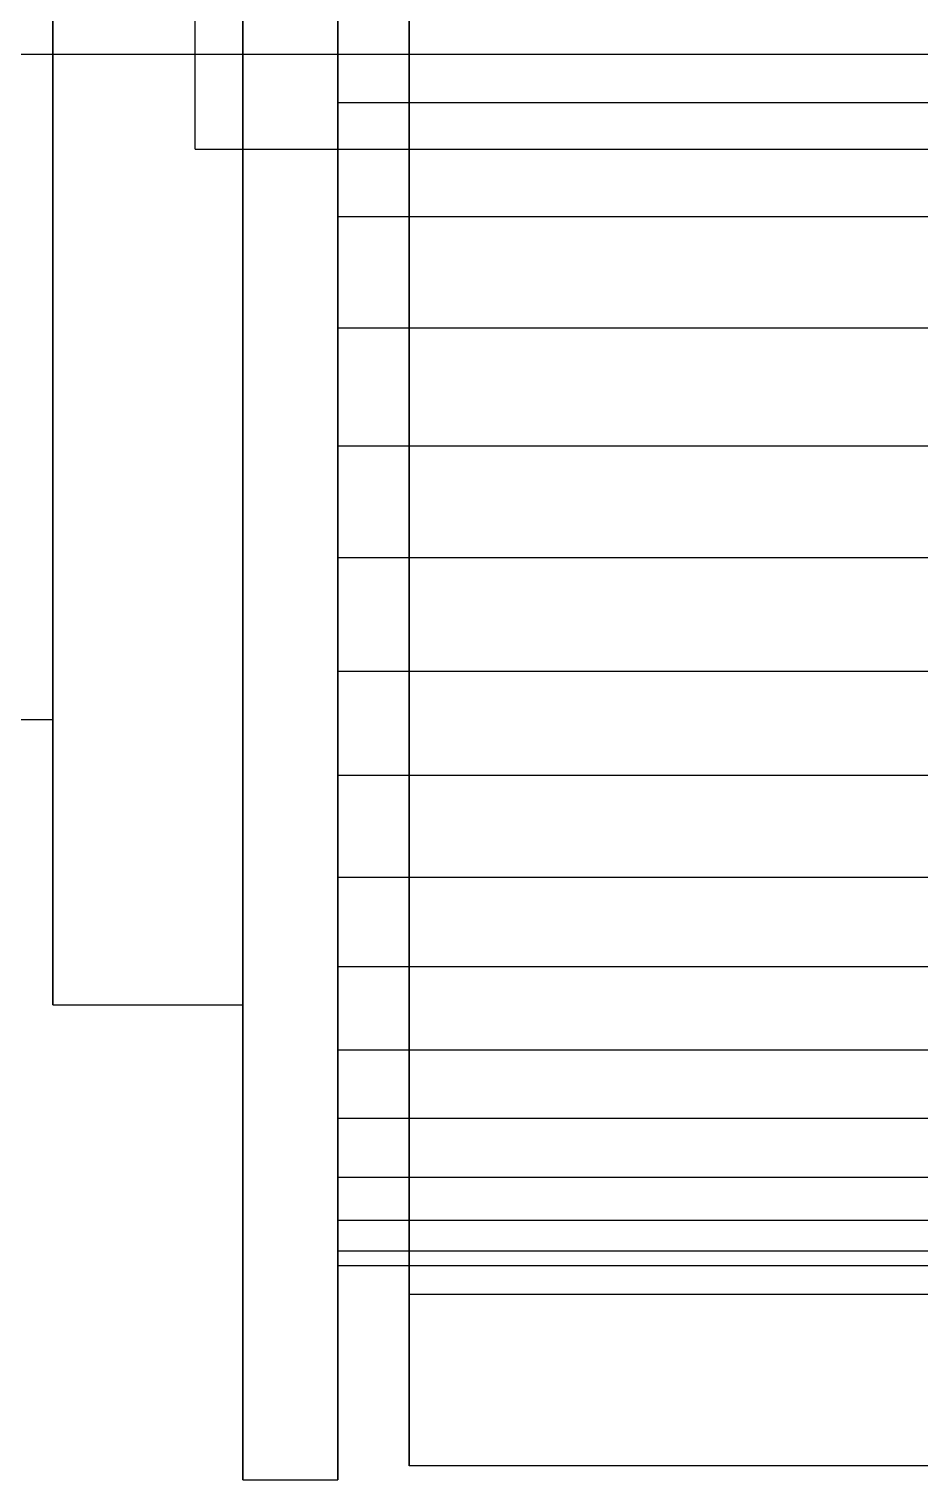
# Model space of a CAD drawing. Header units: millimetres. Extents: x -201 to 3037, y -406 to 3230.
# Drawn here: x 2479.5 to 2498.25, y 1329 to 1359.53 of the extents above; entities that cross this region are included whole.
import ezdxf

# ---------------------------------------------------------------- set-up
doc = ezdxf.new("R2010")
doc.units = ezdxf.units.MM
doc.layers.add('HIDDEN', color=8, linetype='Continuous')
doc.layers.add('VISIBLE', color=7, linetype='Continuous')

msp = doc.modelspace()

# ---------------------------------------------------------------- linework, layer by layer
at = {"layer": 'HIDDEN'}
for points in [[(2483, 1357), (2483, 1382)], [(2484, 1329), (2484, 1329.577), (2484, 1331.278), (2484, 1334.018), (2484, 1337.66), (2484, 1342.021), (2484, 1346.882), (2484, 1352), (2484, 1357.118), (2484, 1361.979), (2484, 1366.34), (2484, 1369.982), (2484, 1372.722), (2484, 1374.423), (2484, 1375)], [(2484, 1375), (2484, 1374.855), (2484, 1374.423), (2484, 1373.709), (2484, 1372.722), (2484, 1371.475), (2484, 1369.982), (2484, 1368.263), (2484, 1366.34), (2484, 1364.237), (2484, 1361.979), (2484, 1359.596), (2484, 1357.118), (2484, 1354.575), (2484, 1352)], [(2484, 1329), (2484, 1329.577), (2484, 1331.278), (2484, 1334.018), (2484, 1337.66), (2484, 1342.021), (2484, 1346.882), (2484, 1352), (2484, 1357.118), (2484, 1361.979), (2484, 1366.34), (2484, 1369.982), (2484, 1372.722), (2484, 1374.423), (2484, 1375)], [(2486, 1329), (2486, 1329.577), (2486, 1331.278), (2486, 1334.018), (2486, 1337.66), (2486, 1342.021), (2486, 1346.882), (2486, 1352), (2486, 1357.118), (2486, 1361.979), (2486, 1366.34), (2486, 1369.982), (2486, 1372.722), (2486, 1374.423), (2486, 1375)], [(2486, 1375), (2486, 1374.855), (2486, 1374.423), (2486, 1373.709), (2486, 1372.722), (2486, 1371.475), (2486, 1369.982), (2486, 1368.263), (2486, 1366.34), (2486, 1364.237), (2486, 1361.979), (2486, 1359.596), (2486, 1357.118), (2486, 1354.575), (2486, 1352)], [(2486, 1329), (2486, 1329.577), (2486, 1331.278), (2486, 1334.018), (2486, 1337.66), (2486, 1342.021), (2486, 1346.882), (2486, 1352), (2486, 1357.118), (2486, 1361.979), (2486, 1366.34), (2486, 1369.982), (2486, 1372.722), (2486, 1374.423), (2486, 1375)], [(2487.5, 1329.3), (2487.5, 1329.869), (2487.5, 1331.548), (2487.5, 1334.252), (2487.5, 1337.847), (2487.5, 1342.151), (2487.5, 1346.949), (2487.5, 1352), (2487.5, 1357.051), (2487.5, 1361.849), (2487.5, 1366.153), (2487.5, 1369.748), (2487.5, 1372.452), (2487.5, 1374.131), (2487.5, 1374.7)], [(2487.5, 1371.1), (2487.5, 1370.621), (2487.5, 1369.209), (2487.5, 1366.933), (2487.5, 1363.909), (2487.5, 1360.287), (2487.5, 1356.25), (2487.5, 1352), (2487.5, 1347.75), (2487.5, 1343.713), (2487.5, 1340.091), (2487.5, 1337.067), (2487.5, 1334.791), (2487.5, 1333.379), (2487.5, 1332.9)], [(2487.5, 1332.9), (2487.5, 1333.379), (2487.5, 1334.791), (2487.5, 1337.067), (2487.5, 1340.091), (2487.5, 1343.713), (2487.5, 1347.75), (2487.5, 1352), (2487.5, 1356.25), (2487.5, 1360.287), (2487.5, 1363.909), (2487.5, 1366.933), (2487.5, 1369.209), (2487.5, 1370.621), (2487.5, 1371.1)], [(2480, 1339), (2480, 1339.326), (2480, 1340.287), (2480, 1341.836), (2480, 1343.895), (2480, 1346.36), (2480, 1349.107), (2480, 1352), (2480, 1354.893), (2480, 1357.64), (2480, 1360.105), (2480, 1362.164), (2480, 1363.713), (2480, 1364.674), (2480, 1365)], [(2480, 1365), (2480, 1364.918), (2480, 1364.674), (2480, 1364.27), (2480, 1363.713), (2480, 1363.007), (2480, 1362.164), (2480, 1361.192), (2480, 1360.105), (2480, 1358.916), (2480, 1357.64), (2480, 1356.294), (2480, 1354.893), (2480, 1353.456), (2480, 1352)], [(2480, 1339), (2480, 1339.326), (2480, 1340.287), (2480, 1341.836), (2480, 1343.895), (2480, 1346.36), (2480, 1349.107), (2480, 1352), (2480, 1354.893), (2480, 1357.64), (2480, 1360.105), (2480, 1362.164), (2480, 1363.713), (2480, 1364.674), (2480, 1365)], [(2483, 1357), (2483, 1365)], [(2484, 1339), (2484, 1339.326), (2484, 1340.287), (2484, 1341.836), (2484, 1343.895), (2484, 1346.36), (2484, 1349.107), (2484, 1352), (2484, 1354.893), (2484, 1357.64), (2484, 1360.105), (2484, 1362.164), (2484, 1363.713), (2484, 1364.674), (2484, 1365)], [(2484, 1365), (2484, 1364.918), (2484, 1364.674), (2484, 1364.27), (2484, 1363.713), (2484, 1363.007), (2484, 1362.164), (2484, 1361.192), (2484, 1360.105), (2484, 1358.916), (2484, 1357.64), (2484, 1356.294), (2484, 1354.893), (2484, 1353.456), (2484, 1352)], [(2484, 1339), (2484, 1339.326), (2484, 1340.287), (2484, 1341.836), (2484, 1343.895), (2484, 1346.36), (2484, 1349.107), (2484, 1352), (2484, 1354.893), (2484, 1357.64), (2484, 1360.105), (2484, 1362.164), (2484, 1363.713), (2484, 1364.674), (2484, 1365)], [(2484, 1365), (2484, 1364.918), (2484, 1364.674), (2484, 1364.27), (2484, 1363.713), (2484, 1363.007), (2484, 1362.164), (2484, 1361.192), (2484, 1360.105), (2484, 1358.916), (2484, 1357.64), (2484, 1356.294), (2484, 1354.893), (2484, 1353.456), (2484, 1352)], [(2486, 1360.17), (2486, 1360.018), (2486, 1359.865), (2486, 1359.711), (2486, 1359.557), (2486, 1359.402), (2486, 1359.247), (2486, 1359.091), (2486, 1358.934), (2486, 1358.777), (2486, 1358.619), (2486, 1358.46), (2486, 1358.302), (2486, 1358.142), (2486, 1357.982)], [(2486, 1357.982), (2486, 1358.142), (2486, 1358.302), (2486, 1358.46), (2486, 1358.619), (2486, 1358.777), (2486, 1358.934), (2486, 1359.091), (2486, 1359.247), (2486, 1359.402), (2486, 1359.557), (2486, 1359.711), (2486, 1359.865), (2486, 1360.018), (2486, 1360.17)], [(2486, 1360.17), (2486, 1360.018), (2486, 1359.865), (2486, 1359.711), (2486, 1359.557), (2486, 1359.402), (2486, 1359.247), (2486, 1359.091), (2486, 1358.934), (2486, 1358.777), (2486, 1358.619), (2486, 1358.46), (2486, 1358.302), (2486, 1358.142), (2486, 1357.982)], [(2486, 1357.982), (2486, 1358.142), (2486, 1358.302), (2486, 1358.46), (2486, 1358.619), (2486, 1358.777), (2486, 1358.934), (2486, 1359.091), (2486, 1359.247), (2486, 1359.402), (2486, 1359.557), (2486, 1359.711), (2486, 1359.865), (2486, 1360.018), (2486, 1360.17)], [(2479, 1359), (2516, 1359)], [(2480, 1345), (2480, 1345.176), (2480, 1345.693), (2480, 1346.527), (2480, 1347.636), (2480, 1348.963), (2480, 1350.442), (2480, 1352), (2480, 1353.558), (2480, 1355.037), (2480, 1356.364), (2480, 1357.473), (2480, 1358.307), (2480, 1358.824), (2480, 1359)], [(2480, 1359), (2480, 1358.956), (2480, 1358.824), (2480, 1358.607), (2480, 1358.307), (2480, 1357.927), (2480, 1357.473), (2480, 1356.95), (2480, 1356.364), (2480, 1355.724), (2480, 1355.037), (2480, 1354.312), (2480, 1353.558), (2480, 1352.784), (2480, 1352)], [(2480, 1345), (2480, 1345.176), (2480, 1345.693), (2480, 1346.527), (2480, 1347.636), (2480, 1348.963), (2480, 1350.442), (2480, 1352), (2480, 1353.558), (2480, 1355.037), (2480, 1356.364), (2480, 1357.473), (2480, 1358.307), (2480, 1358.824), (2480, 1359)], [(2480, 1359), (2480, 1358.956), (2480, 1358.824), (2480, 1358.607), (2480, 1358.307), (2480, 1357.927), (2480, 1357.473), (2480, 1356.95), (2480, 1356.364), (2480, 1355.724), (2480, 1355.037), (2480, 1354.312), (2480, 1353.558), (2480, 1352.784), (2480, 1352)], [(2480, 1359), (2516, 1359)], [(2484, 1345), (2484, 1345.176), (2484, 1345.693), (2484, 1346.527), (2484, 1347.636), (2484, 1348.963), (2484, 1350.442), (2484, 1352), (2484, 1353.558), (2484, 1355.037), (2484, 1356.364), (2484, 1357.473), (2484, 1358.307), (2484, 1358.824), (2484, 1359)], [(2484, 1359), (2484, 1358.956), (2484, 1358.824), (2484, 1358.607), (2484, 1358.307), (2484, 1357.927), (2484, 1357.473), (2484, 1356.95), (2484, 1356.364), (2484, 1355.724), (2484, 1355.037), (2484, 1354.312), (2484, 1353.558), (2484, 1352.784), (2484, 1352)], [(2484, 1345), (2484, 1345.176), (2484, 1345.693), (2484, 1346.527), (2484, 1347.636), (2484, 1348.963), (2484, 1350.442), (2484, 1352), (2484, 1353.558), (2484, 1355.037), (2484, 1356.364), (2484, 1357.473), (2484, 1358.307), (2484, 1358.824), (2484, 1359)], [(2484, 1359), (2484, 1358.956), (2484, 1358.824), (2484, 1358.607), (2484, 1358.307), (2484, 1357.927), (2484, 1357.473), (2484, 1356.95), (2484, 1356.364), (2484, 1355.724), (2484, 1355.037), (2484, 1354.312), (2484, 1353.558), (2484, 1352.784), (2484, 1352)], [(2486, 1345), (2486, 1345.176), (2486, 1345.693), (2486, 1346.527), (2486, 1347.636), (2486, 1348.963), (2486, 1350.442), (2486, 1352), (2486, 1353.558), (2486, 1355.037), (2486, 1356.364), (2486, 1357.473), (2486, 1358.307), (2486, 1358.824), (2486, 1359)], [(2486, 1359), (2486, 1358.956), (2486, 1358.824), (2486, 1358.607), (2486, 1358.307), (2486, 1357.927), (2486, 1357.473), (2486, 1356.95), (2486, 1356.364), (2486, 1355.724), (2486, 1355.037), (2486, 1354.312), (2486, 1353.558), (2486, 1352.784), (2486, 1352)], [(2486, 1345), (2486, 1345.176), (2486, 1345.693), (2486, 1346.527), (2486, 1347.636), (2486, 1348.963), (2486, 1350.442), (2486, 1352), (2486, 1353.558), (2486, 1355.037), (2486, 1356.364), (2486, 1357.473), (2486, 1358.307), (2486, 1358.824), (2486, 1359)], [(2486, 1359), (2486, 1358.956), (2486, 1358.824), (2486, 1358.607), (2486, 1358.307), (2486, 1357.927), (2486, 1357.473), (2486, 1356.95), (2486, 1356.364), (2486, 1355.724), (2486, 1355.037), (2486, 1354.312), (2486, 1353.558), (2486, 1352.784), (2486, 1352)], [(2486, 1355.587), (2486, 1355.619), (2486, 1355.692), (2486, 1355.803), (2486, 1355.95), (2486, 1356.127), (2486, 1356.329), (2486, 1356.55), (2486, 1356.781), (2486, 1357.015), (2486, 1357.246), (2486, 1357.464), (2486, 1357.664), (2486, 1357.839), (2486, 1357.982)], [(2486, 1357.982), (2486, 1357.929), (2486, 1357.871), (2486, 1357.808), (2486, 1357.74), (2486, 1357.668), (2486, 1357.591), (2486, 1357.511), (2486, 1357.428), (2486, 1357.342), (2486, 1357.254), (2486, 1357.163), (2486, 1357.072), (2486, 1356.979), (2486, 1356.886)], [(2486, 1357.982), (2514, 1357.982)], [(2486, 1357.982), (2514, 1357.982)], [(2486, 1355.587), (2486, 1355.619), (2486, 1355.692), (2486, 1355.803), (2486, 1355.95), (2486, 1356.127), (2486, 1356.329), (2486, 1356.55), (2486, 1356.781), (2486, 1357.015), (2486, 1357.246), (2486, 1357.464), (2486, 1357.664), (2486, 1357.839), (2486, 1357.982)], [(2486, 1357.982), (2486, 1357.929), (2486, 1357.871), (2486, 1357.808), (2486, 1357.74), (2486, 1357.668), (2486, 1357.591), (2486, 1357.511), (2486, 1357.428), (2486, 1357.342), (2486, 1357.254), (2486, 1357.163), (2486, 1357.072), (2486, 1356.979), (2486, 1356.886)], [(2486, 1357.982), (2514, 1357.982)], [(2487.5, 1357.982), (2512.5, 1357.982)], [(2483, 1357), (2517, 1357)], [(2483, 1357), (2516, 1357)], [(2486, 1356.886), (2486, 1356.745), (2486, 1356.605), (2486, 1356.468), (2486, 1356.337), (2486, 1356.212), (2486, 1356.095), (2486, 1355.987), (2486, 1355.891), (2486, 1355.805), (2486, 1355.733), (2486, 1355.675), (2486, 1355.631), (2486, 1355.601), (2486, 1355.587)], [(2486, 1356.886), (2486, 1356.745), (2486, 1356.605), (2486, 1356.468), (2486, 1356.337), (2486, 1356.212), (2486, 1356.095), (2486, 1355.987), (2486, 1355.891), (2486, 1355.805), (2486, 1355.733), (2486, 1355.675), (2486, 1355.631), (2486, 1355.601), (2486, 1355.587)], [(2486, 1355.587), (2486, 1355.421), (2486, 1355.255), (2486, 1355.088), (2486, 1354.921), (2486, 1354.754), (2486, 1354.586), (2486, 1354.418), (2486, 1354.251), (2486, 1354.082), (2486, 1353.914), (2486, 1353.746), (2486, 1353.577), (2486, 1353.408), (2486, 1353.24)], [(2486, 1355.587), (2514, 1355.587)], [(2486, 1353.24), (2486, 1353.408), (2486, 1353.577), (2486, 1353.746), (2486, 1353.914), (2486, 1354.082), (2486, 1354.251), (2486, 1354.418), (2486, 1354.586), (2486, 1354.754), (2486, 1354.921), (2486, 1355.088), (2486, 1355.255), (2486, 1355.421), (2486, 1355.587)], [(2486, 1355.587), (2514, 1355.587)], [(2486, 1355.587), (2486, 1355.421), (2486, 1355.255), (2486, 1355.088), (2486, 1354.921), (2486, 1354.754), (2486, 1354.586), (2486, 1354.418), (2486, 1354.251), (2486, 1354.082), (2486, 1353.914), (2486, 1353.746), (2486, 1353.577), (2486, 1353.408), (2486, 1353.24)], [(2486, 1353.24), (2486, 1353.408), (2486, 1353.577), (2486, 1353.746), (2486, 1353.914), (2486, 1354.082), (2486, 1354.251), (2486, 1354.418), (2486, 1354.586), (2486, 1354.754), (2486, 1354.921), (2486, 1355.088), (2486, 1355.255), (2486, 1355.421), (2486, 1355.587)], [(2486, 1355.587), (2514, 1355.587)], [(2487.5, 1355.587), (2512.5, 1355.587)], [(2486, 1353.24), (2514, 1353.24)], [(2486, 1350.76), (2486, 1350.851), (2486, 1350.979), (2486, 1351.14), (2486, 1351.329), (2486, 1351.54), (2486, 1351.766), (2486, 1352), (2486, 1352.234), (2486, 1352.46), (2486, 1352.671), (2486, 1352.86), (2486, 1353.021), (2486, 1353.149), (2486, 1353.24)], [(2486, 1353.24), (2486, 1353.199), (2486, 1353.149), (2486, 1353.09), (2486, 1353.021), (2486, 1352.944), (2486, 1352.86), (2486, 1352.768), (2486, 1352.671), (2486, 1352.567), (2486, 1352.46), (2486, 1352.348), (2486, 1352.234), (2486, 1352.117), (2486, 1352)], [(2486, 1353.24), (2514, 1353.24)], [(2486, 1350.76), (2486, 1350.851), (2486, 1350.979), (2486, 1351.14), (2486, 1351.329), (2486, 1351.54), (2486, 1351.766), (2486, 1352), (2486, 1352.234), (2486, 1352.46), (2486, 1352.671), (2486, 1352.86), (2486, 1353.021), (2486, 1353.149), (2486, 1353.24)], [(2486, 1353.24), (2486, 1353.199), (2486, 1353.149), (2486, 1353.09), (2486, 1353.021), (2486, 1352.944), (2486, 1352.86), (2486, 1352.768), (2486, 1352.671), (2486, 1352.567), (2486, 1352.46), (2486, 1352.348), (2486, 1352.234), (2486, 1352.117), (2486, 1352)], [(2486, 1353.24), (2514, 1353.24)], [(2487.5, 1353.24), (2512.5, 1353.24)], [(2480, 1352), (2480, 1350.544), (2480, 1349.107), (2480, 1347.706), (2480, 1346.36), (2480, 1345.084), (2480, 1343.895), (2480, 1342.808), (2480, 1341.836), (2480, 1340.993), (2480, 1340.287), (2480, 1339.73), (2480, 1339.326), (2480, 1339.082), (2480, 1339)], [(2480, 1352), (2480, 1351.216), (2480, 1350.442), (2480, 1349.688), (2480, 1348.963), (2480, 1348.276), (2480, 1347.636), (2480, 1347.05), (2480, 1346.527), (2480, 1346.073), (2480, 1345.693), (2480, 1345.393), (2480, 1345.176), (2480, 1345.044), (2480, 1345)], [(2480, 1352), (2480, 1351.216), (2480, 1350.442), (2480, 1349.688), (2480, 1348.963), (2480, 1348.276), (2480, 1347.636), (2480, 1347.05), (2480, 1346.527), (2480, 1346.073), (2480, 1345.693), (2480, 1345.393), (2480, 1345.176), (2480, 1345.044), (2480, 1345)], [(2484, 1352), (2484, 1349.425), (2484, 1346.882), (2484, 1344.404), (2484, 1342.021), (2484, 1339.763), (2484, 1337.66), (2484, 1335.737), (2484, 1334.018), (2484, 1332.525), (2484, 1331.278), (2484, 1330.291), (2484, 1329.577), (2484, 1329.145), (2484, 1329)], [(2484, 1352), (2484, 1350.544), (2484, 1349.107), (2484, 1347.706), (2484, 1346.36), (2484, 1345.084), (2484, 1343.895), (2484, 1342.808), (2484, 1341.836), (2484, 1340.993), (2484, 1340.287), (2484, 1339.73), (2484, 1339.326), (2484, 1339.082), (2484, 1339)], [(2484, 1352), (2484, 1351.216), (2484, 1350.442), (2484, 1349.688), (2484, 1348.963), (2484, 1348.276), (2484, 1347.636), (2484, 1347.05), (2484, 1346.527), (2484, 1346.073), (2484, 1345.693), (2484, 1345.393), (2484, 1345.176), (2484, 1345.044), (2484, 1345)], [(2484, 1352), (2484, 1350.544), (2484, 1349.107), (2484, 1347.706), (2484, 1346.36), (2484, 1345.084), (2484, 1343.895), (2484, 1342.808), (2484, 1341.836), (2484, 1340.993), (2484, 1340.287), (2484, 1339.73), (2484, 1339.326), (2484, 1339.082), (2484, 1339)], [(2484, 1352), (2484, 1351.216), (2484, 1350.442), (2484, 1349.688), (2484, 1348.963), (2484, 1348.276), (2484, 1347.636), (2484, 1347.05), (2484, 1346.527), (2484, 1346.073), (2484, 1345.693), (2484, 1345.393), (2484, 1345.176), (2484, 1345.044), (2484, 1345)], [(2486, 1352), (2486, 1351.883), (2486, 1351.766), (2486, 1351.652), (2486, 1351.54), (2486, 1351.433), (2486, 1351.329), (2486, 1351.232), (2486, 1351.14), (2486, 1351.056), (2486, 1350.979), (2486, 1350.91), (2486, 1350.851), (2486, 1350.801), (2486, 1350.76)], [(2486, 1352), (2486, 1351.216), (2486, 1350.442), (2486, 1349.688), (2486, 1348.963), (2486, 1348.276), (2486, 1347.636), (2486, 1347.05), (2486, 1346.527), (2486, 1346.073), (2486, 1345.693), (2486, 1345.393), (2486, 1345.176), (2486, 1345.044), (2486, 1345)], [(2486, 1352), (2486, 1349.425), (2486, 1346.882), (2486, 1344.404), (2486, 1342.021), (2486, 1339.763), (2486, 1337.66), (2486, 1335.737), (2486, 1334.018), (2486, 1332.525), (2486, 1331.278), (2486, 1330.291), (2486, 1329.577), (2486, 1329.145), (2486, 1329)], [(2486, 1352), (2486, 1351.883), (2486, 1351.766), (2486, 1351.652), (2486, 1351.54), (2486, 1351.433), (2486, 1351.329), (2486, 1351.232), (2486, 1351.14), (2486, 1351.056), (2486, 1350.979), (2486, 1350.91), (2486, 1350.851), (2486, 1350.801), (2486, 1350.76)], [(2486, 1352), (2486, 1351.216), (2486, 1350.442), (2486, 1349.688), (2486, 1348.963), (2486, 1348.276), (2486, 1347.636), (2486, 1347.05), (2486, 1346.527), (2486, 1346.073), (2486, 1345.693), (2486, 1345.393), (2486, 1345.176), (2486, 1345.044), (2486, 1345)], [(2486, 1350.76), (2514, 1350.76)], [(2486, 1350.76), (2486, 1350.592), (2486, 1350.423), (2486, 1350.254), (2486, 1350.086), (2486, 1349.918), (2486, 1349.749), (2486, 1349.582), (2486, 1349.414), (2486, 1349.246), (2486, 1349.079), (2486, 1348.912), (2486, 1348.745), (2486, 1348.579), (2486, 1348.413)], [(2486, 1348.413), (2486, 1348.579), (2486, 1348.745), (2486, 1348.912), (2486, 1349.079), (2486, 1349.246), (2486, 1349.414), (2486, 1349.582), (2486, 1349.749), (2486, 1349.918), (2486, 1350.086), (2486, 1350.254), (2486, 1350.423), (2486, 1350.592), (2486, 1350.76)], [(2486, 1350.76), (2514, 1350.76)], [(2486, 1350.76), (2486, 1350.592), (2486, 1350.423), (2486, 1350.254), (2486, 1350.086), (2486, 1349.918), (2486, 1349.749), (2486, 1349.582), (2486, 1349.414), (2486, 1349.246), (2486, 1349.079), (2486, 1348.912), (2486, 1348.745), (2486, 1348.579), (2486, 1348.413)], [(2486, 1348.413), (2486, 1348.579), (2486, 1348.745), (2486, 1348.912), (2486, 1349.079), (2486, 1349.246), (2486, 1349.414), (2486, 1349.582), (2486, 1349.749), (2486, 1349.918), (2486, 1350.086), (2486, 1350.254), (2486, 1350.423), (2486, 1350.592), (2486, 1350.76)], [(2486, 1350.76), (2514, 1350.76)], [(2487.5, 1350.76), (2512.5, 1350.76)], [(2486, 1346.018), (2486, 1346.161), (2486, 1346.336), (2486, 1346.536), (2486, 1346.754), (2486, 1346.985), (2486, 1347.219), (2486, 1347.45), (2486, 1347.671), (2486, 1347.873), (2486, 1348.05), (2486, 1348.197), (2486, 1348.308), (2486, 1348.381), (2486, 1348.413)], [(2486, 1348.413), (2486, 1348.399), (2486, 1348.369), (2486, 1348.325), (2486, 1348.267), (2486, 1348.195), (2486, 1348.109), (2486, 1348.013), (2486, 1347.905), (2486, 1347.788), (2486, 1347.663), (2486, 1347.532), (2486, 1347.395), (2486, 1347.255), (2486, 1347.114)], [(2486, 1348.413), (2514, 1348.413)], [(2486, 1348.413), (2514, 1348.413)], [(2486, 1346.018), (2486, 1346.161), (2486, 1346.336), (2486, 1346.536), (2486, 1346.754), (2486, 1346.985), (2486, 1347.219), (2486, 1347.45), (2486, 1347.671), (2486, 1347.873), (2486, 1348.05), (2486, 1348.197), (2486, 1348.308), (2486, 1348.381), (2486, 1348.413)], [(2486, 1348.413), (2486, 1348.399), (2486, 1348.369), (2486, 1348.325), (2486, 1348.267), (2486, 1348.195), (2486, 1348.109), (2486, 1348.013), (2486, 1347.905), (2486, 1347.788), (2486, 1347.663), (2486, 1347.532), (2486, 1347.395), (2486, 1347.255), (2486, 1347.114)], [(2486, 1348.413), (2514, 1348.413)], [(2487.5, 1348.413), (2512.5, 1348.413)], [(2486, 1347.114), (2486, 1347.021), (2486, 1346.928), (2486, 1346.837), (2486, 1346.746), (2486, 1346.658), (2486, 1346.572), (2486, 1346.489), (2486, 1346.409), (2486, 1346.332), (2486, 1346.26), (2486, 1346.192), (2486, 1346.129), (2486, 1346.071), (2486, 1346.018)], [(2486, 1347.114), (2486, 1347.021), (2486, 1346.928), (2486, 1346.837), (2486, 1346.746), (2486, 1346.658), (2486, 1346.572), (2486, 1346.489), (2486, 1346.409), (2486, 1346.332), (2486, 1346.26), (2486, 1346.192), (2486, 1346.129), (2486, 1346.071), (2486, 1346.018)], [(2486, 1346.018), (2486, 1345.858), (2486, 1345.698), (2486, 1345.54), (2486, 1345.381), (2486, 1345.223), (2486, 1345.066), (2486, 1344.909), (2486, 1344.753), (2486, 1344.598), (2486, 1344.443), (2486, 1344.289), (2486, 1344.135), (2486, 1343.982), (2486, 1343.83)], [(2486, 1343.83), (2486, 1343.982), (2486, 1344.135), (2486, 1344.289), (2486, 1344.443), (2486, 1344.598), (2486, 1344.753), (2486, 1344.909), (2486, 1345.066), (2486, 1345.223), (2486, 1345.381), (2486, 1345.54), (2486, 1345.698), (2486, 1345.858), (2486, 1346.018)], [(2486, 1346.018), (2514, 1346.018)], [(2486, 1346.018), (2514, 1346.018)], [(2486, 1346.018), (2486, 1345.858), (2486, 1345.698), (2486, 1345.54), (2486, 1345.381), (2486, 1345.223), (2486, 1345.066), (2486, 1344.909), (2486, 1344.753), (2486, 1344.598), (2486, 1344.443), (2486, 1344.289), (2486, 1344.135), (2486, 1343.982), (2486, 1343.83)], [(2486, 1343.83), (2486, 1343.982), (2486, 1344.135), (2486, 1344.289), (2486, 1344.443), (2486, 1344.598), (2486, 1344.753), (2486, 1344.909), (2486, 1345.066), (2486, 1345.223), (2486, 1345.381), (2486, 1345.54), (2486, 1345.698), (2486, 1345.858), (2486, 1346.018)], [(2486, 1346.018), (2514, 1346.018)], [(2487.5, 1346.018), (2512.5, 1346.018)], [(2486, 1341.683), (2486, 1341.852), (2486, 1342.041), (2486, 1342.244), (2486, 1342.456), (2486, 1342.67), (2486, 1342.882), (2486, 1343.085), (2486, 1343.273), (2486, 1343.442), (2486, 1343.587), (2486, 1343.704), (2486, 1343.79), (2486, 1343.843), (2486, 1343.861)], [(2486, 1343.861), (2486, 1343.861), (2486, 1343.86), (2486, 1343.859), (2486, 1343.858), (2486, 1343.857), (2486, 1343.855), (2486, 1343.853), (2486, 1343.851), (2486, 1343.848), (2486, 1343.845), (2486, 1343.842), (2486, 1343.838), (2486, 1343.834), (2486, 1343.83)], [(2486, 1343.83), (2486, 1343.834), (2486, 1343.838), (2486, 1343.842), (2486, 1343.845), (2486, 1343.848), (2486, 1343.851), (2486, 1343.853), (2486, 1343.855), (2486, 1343.857), (2486, 1343.858), (2486, 1343.859), (2486, 1343.86), (2486, 1343.861), (2486, 1343.861)], [(2486, 1343.861), (2486, 1343.853), (2486, 1343.828), (2486, 1343.788), (2486, 1343.732), (2486, 1343.661), (2486, 1343.577), (2486, 1343.48), (2486, 1343.371), (2486, 1343.252), (2486, 1343.125), (2486, 1342.99), (2486, 1342.85), (2486, 1342.706), (2486, 1342.561)], [(2486, 1341.683), (2486, 1341.852), (2486, 1342.041), (2486, 1342.244), (2486, 1342.456), (2486, 1342.67), (2486, 1342.882), (2486, 1343.085), (2486, 1343.273), (2486, 1343.442), (2486, 1343.587), (2486, 1343.704), (2486, 1343.79), (2486, 1343.843), (2486, 1343.861)], [(2486, 1343.861), (2486, 1343.861), (2486, 1343.86), (2486, 1343.859), (2486, 1343.858), (2486, 1343.857), (2486, 1343.855), (2486, 1343.853), (2486, 1343.851), (2486, 1343.848), (2486, 1343.845), (2486, 1343.842), (2486, 1343.838), (2486, 1343.834), (2486, 1343.83)], [(2486, 1343.83), (2486, 1343.834), (2486, 1343.838), (2486, 1343.842), (2486, 1343.845), (2486, 1343.848), (2486, 1343.851), (2486, 1343.853), (2486, 1343.855), (2486, 1343.857), (2486, 1343.858), (2486, 1343.859), (2486, 1343.86), (2486, 1343.861), (2486, 1343.861)], [(2486, 1343.861), (2486, 1343.853), (2486, 1343.828), (2486, 1343.788), (2486, 1343.732), (2486, 1343.661), (2486, 1343.577), (2486, 1343.48), (2486, 1343.371), (2486, 1343.252), (2486, 1343.125), (2486, 1342.99), (2486, 1342.85), (2486, 1342.706), (2486, 1342.561)], [(2486, 1343.83), (2514, 1343.83)], [(2486, 1343.83), (2514, 1343.83)], [(2486, 1343.83), (2514, 1343.83)], [(2487.5, 1343.83), (2512.5, 1343.83)], [(2486, 1342.561), (2486, 1342.492), (2486, 1342.423), (2486, 1342.355), (2486, 1342.287), (2486, 1342.221), (2486, 1342.155), (2486, 1342.09), (2486, 1342.026), (2486, 1341.964), (2486, 1341.904), (2486, 1341.846), (2486, 1341.789), (2486, 1341.735), (2486, 1341.683)], [(2486, 1342.561), (2486, 1342.492), (2486, 1342.423), (2486, 1342.355), (2486, 1342.287), (2486, 1342.221), (2486, 1342.155), (2486, 1342.09), (2486, 1342.026), (2486, 1341.964), (2486, 1341.904), (2486, 1341.846), (2486, 1341.789), (2486, 1341.735), (2486, 1341.683)], [(2486, 1341.683), (2486, 1341.543), (2486, 1341.403), (2486, 1341.265), (2486, 1341.128), (2486, 1340.991), (2486, 1340.855), (2486, 1340.721), (2486, 1340.587), (2486, 1340.454), (2486, 1340.322), (2486, 1340.191), (2486, 1340.061), (2486, 1339.932), (2486, 1339.804)], [(2486, 1339.804), (2486, 1339.932), (2486, 1340.061), (2486, 1340.191), (2486, 1340.322), (2486, 1340.454), (2486, 1340.587), (2486, 1340.721), (2486, 1340.855), (2486, 1340.991), (2486, 1341.128), (2486, 1341.265), (2486, 1341.403), (2486, 1341.543), (2486, 1341.683)], [(2486, 1341.683), (2514, 1341.683)], [(2486, 1341.683), (2514, 1341.683)], [(2486, 1341.683), (2486, 1341.543), (2486, 1341.403), (2486, 1341.265), (2486, 1341.128), (2486, 1340.991), (2486, 1340.855), (2486, 1340.721), (2486, 1340.587), (2486, 1340.454), (2486, 1340.322), (2486, 1340.191), (2486, 1340.061), (2486, 1339.932), (2486, 1339.804)], [(2486, 1339.804), (2486, 1339.932), (2486, 1340.061), (2486, 1340.191), (2486, 1340.322), (2486, 1340.454), (2486, 1340.587), (2486, 1340.721), (2486, 1340.855), (2486, 1340.991), (2486, 1341.128), (2486, 1341.265), (2486, 1341.403), (2486, 1341.543), (2486, 1341.683)], [(2486, 1341.683), (2514, 1341.683)], [(2487.5, 1341.683), (2512.5, 1341.683)], [(2486, 1338.051), (2486, 1338.226), (2486, 1338.41), (2486, 1338.599), (2486, 1338.789), (2486, 1338.976), (2486, 1339.156), (2486, 1339.325), (2486, 1339.48), (2486, 1339.618), (2486, 1339.734), (2486, 1339.827), (2486, 1339.895), (2486, 1339.937), (2486, 1339.951)], [(2486, 1339.951), (2486, 1339.95), (2486, 1339.948), (2486, 1339.944), (2486, 1339.939), (2486, 1339.932), (2486, 1339.923), (2486, 1339.914), (2486, 1339.902), (2486, 1339.89), (2486, 1339.875), (2486, 1339.86), (2486, 1339.843), (2486, 1339.824), (2486, 1339.804)], [(2486, 1339.804), (2486, 1339.824), (2486, 1339.843), (2486, 1339.86), (2486, 1339.875), (2486, 1339.89), (2486, 1339.902), (2486, 1339.914), (2486, 1339.923), (2486, 1339.932), (2486, 1339.939), (2486, 1339.944), (2486, 1339.948), (2486, 1339.95), (2486, 1339.951)], [(2486, 1339.951), (2486, 1339.943), (2486, 1339.918), (2486, 1339.878), (2486, 1339.822), (2486, 1339.752), (2486, 1339.667), (2486, 1339.57), (2486, 1339.461), (2486, 1339.342), (2486, 1339.215), (2486, 1339.08), (2486, 1338.94), (2486, 1338.796), (2486, 1338.651)], [(2486, 1338.051), (2486, 1338.226), (2486, 1338.41), (2486, 1338.599), (2486, 1338.789), (2486, 1338.976), (2486, 1339.156), (2486, 1339.325), (2486, 1339.48), (2486, 1339.618), (2486, 1339.734), (2486, 1339.827), (2486, 1339.895), (2486, 1339.937), (2486, 1339.951)], [(2486, 1339.951), (2486, 1339.95), (2486, 1339.948), (2486, 1339.944), (2486, 1339.939), (2486, 1339.932), (2486, 1339.923), (2486, 1339.914), (2486, 1339.902), (2486, 1339.89), (2486, 1339.875), (2486, 1339.86), (2486, 1339.843), (2486, 1339.824), (2486, 1339.804)], [(2486, 1339.804), (2486, 1339.824), (2486, 1339.843), (2486, 1339.86), (2486, 1339.875), (2486, 1339.89), (2486, 1339.902), (2486, 1339.914), (2486, 1339.923), (2486, 1339.932), (2486, 1339.939), (2486, 1339.944), (2486, 1339.948), (2486, 1339.95), (2486, 1339.951)], [(2486, 1339.951), (2486, 1339.943), (2486, 1339.918), (2486, 1339.878), (2486, 1339.822), (2486, 1339.752), (2486, 1339.667), (2486, 1339.57), (2486, 1339.461), (2486, 1339.342), (2486, 1339.215), (2486, 1339.08), (2486, 1338.94), (2486, 1338.796), (2486, 1338.651)], [(2486, 1339.804), (2514, 1339.804)], [(2486, 1339.804), (2514, 1339.804)], [(2486, 1339.804), (2514, 1339.804)], [(2487.5, 1339.804), (2512.5, 1339.804)], [(2486, 1338.651), (2486, 1338.606), (2486, 1338.562), (2486, 1338.517), (2486, 1338.473), (2486, 1338.429), (2486, 1338.386), (2486, 1338.342), (2486, 1338.299), (2486, 1338.256), (2486, 1338.214), (2486, 1338.173), (2486, 1338.131), (2486, 1338.091), (2486, 1338.051)], [(2486, 1338.651), (2486, 1338.606), (2486, 1338.562), (2486, 1338.517), (2486, 1338.473), (2486, 1338.429), (2486, 1338.386), (2486, 1338.342), (2486, 1338.299), (2486, 1338.256), (2486, 1338.214), (2486, 1338.173), (2486, 1338.131), (2486, 1338.091), (2486, 1338.051)], [(2486, 1338.051), (2486, 1337.94), (2486, 1337.831), (2486, 1337.722), (2486, 1337.615), (2486, 1337.509), (2486, 1337.404), (2486, 1337.3), (2486, 1337.198), (2486, 1337.097), (2486, 1336.997), (2486, 1336.898), (2486, 1336.801), (2486, 1336.704), (2486, 1336.61)], [(2486, 1336.61), (2486, 1336.704), (2486, 1336.801), (2486, 1336.898), (2486, 1336.997), (2486, 1337.097), (2486, 1337.198), (2486, 1337.3), (2486, 1337.404), (2486, 1337.509), (2486, 1337.615), (2486, 1337.722), (2486, 1337.831), (2486, 1337.94), (2486, 1338.051)], [(2486, 1338.051), (2514, 1338.051)], [(2486, 1338.051), (2514, 1338.051)], [(2486, 1338.051), (2486, 1337.94), (2486, 1337.831), (2486, 1337.722), (2486, 1337.615), (2486, 1337.509), (2486, 1337.404), (2486, 1337.3), (2486, 1337.198), (2486, 1337.097), (2486, 1336.997), (2486, 1336.898), (2486, 1336.801), (2486, 1336.704), (2486, 1336.61)], [(2486, 1336.61), (2486, 1336.704), (2486, 1336.801), (2486, 1336.898), (2486, 1336.997), (2486, 1337.097), (2486, 1337.198), (2486, 1337.3), (2486, 1337.404), (2486, 1337.509), (2486, 1337.615), (2486, 1337.722), (2486, 1337.831), (2486, 1337.94), (2486, 1338.051)], [(2486, 1338.051), (2514, 1338.051)], [(2487.5, 1338.051), (2512.5, 1338.051)], [(2486, 1335.37), (2486, 1335.534), (2486, 1335.7), (2486, 1335.865), (2486, 1336.027), (2486, 1336.182), (2486, 1336.329), (2486, 1336.465), (2486, 1336.587), (2486, 1336.694), (2486, 1336.785), (2486, 1336.856), (2486, 1336.908), (2486, 1336.94), (2486, 1336.951)], [(2486, 1336.951), (2486, 1336.949), (2486, 1336.943), (2486, 1336.934), (2486, 1336.922), (2486, 1336.905), (2486, 1336.886), (2486, 1336.862), (2486, 1336.836), (2486, 1336.806), (2486, 1336.773), (2486, 1336.736), (2486, 1336.697), (2486, 1336.655), (2486, 1336.61)], [(2486, 1336.61), (2486, 1336.655), (2486, 1336.697), (2486, 1336.736), (2486, 1336.773), (2486, 1336.806), (2486, 1336.836), (2486, 1336.862), (2486, 1336.886), (2486, 1336.905), (2486, 1336.922), (2486, 1336.934), (2486, 1336.943), (2486, 1336.949), (2486, 1336.951)], [(2486, 1336.951), (2486, 1336.942), (2486, 1336.918), (2486, 1336.878), (2486, 1336.822), (2486, 1336.751), (2486, 1336.667), (2486, 1336.57), (2486, 1336.461), (2486, 1336.342), (2486, 1336.215), (2486, 1336.08), (2486, 1335.94), (2486, 1335.796), (2486, 1335.651)], [(2486, 1335.37), (2486, 1335.534), (2486, 1335.7), (2486, 1335.865), (2486, 1336.027), (2486, 1336.182), (2486, 1336.329), (2486, 1336.465), (2486, 1336.587), (2486, 1336.694), (2486, 1336.785), (2486, 1336.856), (2486, 1336.908), (2486, 1336.94), (2486, 1336.951)], [(2486, 1336.951), (2486, 1336.949), (2486, 1336.943), (2486, 1336.934), (2486, 1336.922), (2486, 1336.905), (2486, 1336.886), (2486, 1336.862), (2486, 1336.836), (2486, 1336.806), (2486, 1336.773), (2486, 1336.736), (2486, 1336.697), (2486, 1336.655), (2486, 1336.61)], [(2486, 1336.61), (2486, 1336.655), (2486, 1336.697), (2486, 1336.736), (2486, 1336.773), (2486, 1336.806), (2486, 1336.836), (2486, 1336.862), (2486, 1336.886), (2486, 1336.905), (2486, 1336.922), (2486, 1336.934), (2486, 1336.943), (2486, 1336.949), (2486, 1336.951)], [(2486, 1336.951), (2486, 1336.942), (2486, 1336.918), (2486, 1336.878), (2486, 1336.822), (2486, 1336.751), (2486, 1336.667), (2486, 1336.57), (2486, 1336.461), (2486, 1336.342), (2486, 1336.215), (2486, 1336.08), (2486, 1335.94), (2486, 1335.796), (2486, 1335.651)], [(2486, 1336.61), (2514, 1336.61)], [(2486, 1336.61), (2514, 1336.61)], [(2486, 1336.61), (2514, 1336.61)], [(2487.5, 1336.61), (2512.5, 1336.61)], [(2486, 1335.651), (2486, 1335.63), (2486, 1335.61), (2486, 1335.59), (2486, 1335.57), (2486, 1335.55), (2486, 1335.53), (2486, 1335.509), (2486, 1335.489), (2486, 1335.469), (2486, 1335.449), (2486, 1335.429), (2486, 1335.41), (2486, 1335.39), (2486, 1335.37)], [(2486, 1335.651), (2486, 1335.63), (2486, 1335.61), (2486, 1335.59), (2486, 1335.57), (2486, 1335.55), (2486, 1335.53), (2486, 1335.509), (2486, 1335.489), (2486, 1335.469), (2486, 1335.449), (2486, 1335.429), (2486, 1335.41), (2486, 1335.39), (2486, 1335.37)], [(2486, 1335.37), (2486, 1335.296), (2486, 1335.223), (2486, 1335.152), (2486, 1335.083), (2486, 1335.014), (2486, 1334.947), (2486, 1334.882), (2486, 1334.818), (2486, 1334.755), (2486, 1334.694), (2486, 1334.634), (2486, 1334.576), (2486, 1334.519), (2486, 1334.464)], [(2486, 1334.464), (2486, 1334.519), (2486, 1334.576), (2486, 1334.634), (2486, 1334.694), (2486, 1334.755), (2486, 1334.818), (2486, 1334.882), (2486, 1334.947), (2486, 1335.014), (2486, 1335.083), (2486, 1335.152), (2486, 1335.223), (2486, 1335.296), (2486, 1335.37)], [(2486, 1335.37), (2514, 1335.37)], [(2486, 1335.37), (2514, 1335.37)], [(2486, 1335.37), (2486, 1335.296), (2486, 1335.223), (2486, 1335.152), (2486, 1335.083), (2486, 1335.014), (2486, 1334.947), (2486, 1334.882), (2486, 1334.818), (2486, 1334.755), (2486, 1334.694), (2486, 1334.634), (2486, 1334.576), (2486, 1334.519), (2486, 1334.464)], [(2486, 1334.464), (2486, 1334.519), (2486, 1334.576), (2486, 1334.634), (2486, 1334.694), (2486, 1334.755), (2486, 1334.818), (2486, 1334.882), (2486, 1334.947), (2486, 1335.014), (2486, 1335.083), (2486, 1335.152), (2486, 1335.223), (2486, 1335.296), (2486, 1335.37)], [(2486, 1335.37), (2514, 1335.37)], [(2487.5, 1335.37), (2512.5, 1335.37)], [(2486, 1333.822), (2486, 1333.963), (2486, 1334.102), (2486, 1334.236), (2486, 1334.365), (2486, 1334.487), (2486, 1334.601), (2486, 1334.704), (2486, 1334.796), (2486, 1334.876), (2486, 1334.943), (2486, 1334.996), (2486, 1335.034), (2486, 1335.057), (2486, 1335.065)], [(2486, 1335.065), (2486, 1335.061), (2486, 1335.051), (2486, 1335.035), (2486, 1335.012), (2486, 1334.982), (2486, 1334.946), (2486, 1334.905), (2486, 1334.857), (2486, 1334.804), (2486, 1334.745), (2486, 1334.681), (2486, 1334.613), (2486, 1334.54), (2486, 1334.464)], [(2486, 1334.464), (2486, 1334.54), (2486, 1334.613), (2486, 1334.681), (2486, 1334.745), (2486, 1334.804), (2486, 1334.857), (2486, 1334.905), (2486, 1334.946), (2486, 1334.982), (2486, 1335.012), (2486, 1335.035), (2486, 1335.051), (2486, 1335.061), (2486, 1335.065)], [(2486, 1335.065), (2486, 1335.057), (2486, 1335.034), (2486, 1334.996), (2486, 1334.943), (2486, 1334.876), (2486, 1334.796), (2486, 1334.704), (2486, 1334.601), (2486, 1334.487), (2486, 1334.365), (2486, 1334.236), (2486, 1334.102), (2486, 1333.963), (2486, 1333.822)], [(2486, 1333.822), (2486, 1333.963), (2486, 1334.102), (2486, 1334.236), (2486, 1334.365), (2486, 1334.487), (2486, 1334.601), (2486, 1334.704), (2486, 1334.796), (2486, 1334.876), (2486, 1334.943), (2486, 1334.996), (2486, 1335.034), (2486, 1335.057), (2486, 1335.065)], [(2486, 1335.065), (2486, 1335.061), (2486, 1335.051), (2486, 1335.035), (2486, 1335.012), (2486, 1334.982), (2486, 1334.946), (2486, 1334.905), (2486, 1334.857), (2486, 1334.804), (2486, 1334.745), (2486, 1334.681), (2486, 1334.613), (2486, 1334.54), (2486, 1334.464)], [(2486, 1334.464), (2486, 1334.54), (2486, 1334.613), (2486, 1334.681), (2486, 1334.745), (2486, 1334.804), (2486, 1334.857), (2486, 1334.905), (2486, 1334.946), (2486, 1334.982), (2486, 1335.012), (2486, 1335.035), (2486, 1335.051), (2486, 1335.061), (2486, 1335.065)], [(2486, 1335.065), (2486, 1335.057), (2486, 1335.034), (2486, 1334.996), (2486, 1334.943), (2486, 1334.876), (2486, 1334.796), (2486, 1334.704), (2486, 1334.601), (2486, 1334.487), (2486, 1334.365), (2486, 1334.236), (2486, 1334.102), (2486, 1333.963), (2486, 1333.822)], [(2486, 1334.464), (2514, 1334.464)], [(2486, 1334.464), (2514, 1334.464)], [(2486, 1334.464), (2514, 1334.464)], [(2486, 1333.513), (2486, 1333.623), (2486, 1333.729), (2486, 1333.831), (2486, 1333.926), (2486, 1334.015), (2486, 1334.096), (2486, 1334.17), (2486, 1334.235), (2486, 1334.291), (2486, 1334.337), (2486, 1334.374), (2486, 1334.4), (2486, 1334.416), (2486, 1334.421)], [(2486, 1334.421), (2486, 1334.416), (2486, 1334.4), (2486, 1334.374), (2486, 1334.337), (2486, 1334.291), (2486, 1334.235), (2486, 1334.17), (2486, 1334.096), (2486, 1334.015), (2486, 1333.926), (2486, 1333.831), (2486, 1333.729), (2486, 1333.623), (2486, 1333.513)], [(2486, 1333.513), (2486, 1333.623), (2486, 1333.729), (2486, 1333.831), (2486, 1333.926), (2486, 1334.015), (2486, 1334.096), (2486, 1334.17), (2486, 1334.235), (2486, 1334.291), (2486, 1334.337), (2486, 1334.374), (2486, 1334.4), (2486, 1334.416), (2486, 1334.421)], [(2486, 1334.421), (2486, 1334.416), (2486, 1334.4), (2486, 1334.374), (2486, 1334.337), (2486, 1334.291), (2486, 1334.235), (2486, 1334.17), (2486, 1334.096), (2486, 1334.015), (2486, 1333.926), (2486, 1333.831), (2486, 1333.729), (2486, 1333.623), (2486, 1333.513)], [(2487.5, 1334.464), (2512.5, 1334.464)], [(2486, 1333.822), (2486, 1333.79), (2486, 1333.76), (2486, 1333.731), (2486, 1333.703), (2486, 1333.677), (2486, 1333.653), (2486, 1333.63), (2486, 1333.609), (2486, 1333.589), (2486, 1333.571), (2486, 1333.554), (2486, 1333.539), (2486, 1333.525), (2486, 1333.513)], [(2486, 1333.513), (2486, 1333.525), (2486, 1333.539), (2486, 1333.554), (2486, 1333.571), (2486, 1333.589), (2486, 1333.609), (2486, 1333.63), (2486, 1333.653), (2486, 1333.677), (2486, 1333.703), (2486, 1333.731), (2486, 1333.76), (2486, 1333.79), (2486, 1333.822)], [(2486, 1333.822), (2514, 1333.822)], [(2486, 1333.822), (2514, 1333.822)], [(2486, 1333.822), (2486, 1333.79), (2486, 1333.76), (2486, 1333.731), (2486, 1333.703), (2486, 1333.677), (2486, 1333.653), (2486, 1333.63), (2486, 1333.609), (2486, 1333.589), (2486, 1333.571), (2486, 1333.554), (2486, 1333.539), (2486, 1333.525), (2486, 1333.513)], [(2486, 1333.513), (2486, 1333.525), (2486, 1333.539), (2486, 1333.554), (2486, 1333.571), (2486, 1333.589), (2486, 1333.609), (2486, 1333.63), (2486, 1333.653), (2486, 1333.677), (2486, 1333.703), (2486, 1333.731), (2486, 1333.76), (2486, 1333.79), (2486, 1333.822)], [(2486, 1333.822), (2514, 1333.822)], [(2487.5, 1333.822), (2512.5, 1333.822)], [(2486, 1333.513), (2514, 1333.513)], [(2486, 1333.513), (2514, 1333.513)], [(2486, 1333.513), (2514, 1333.513)], [(2487.5, 1333.513), (2512.5, 1333.513)], [(2512.5, 1332.9), (2487.5, 1332.9)], [(2512.5, 1332.9), (2487.5, 1332.9)], [(2512.5, 1329.3), (2487.5, 1329.3)]]:
    msp.add_lwpolyline(points, dxfattribs=at)
at = {"layer": 'VISIBLE'}
for points in [[(2484, 1375), (2484, 1374.855), (2484, 1374.423), (2484, 1373.709), (2484, 1372.722), (2484, 1371.475), (2484, 1369.982), (2484, 1368.263), (2484, 1366.34), (2484, 1364.237), (2484, 1361.979), (2484, 1359.596), (2484, 1357.118), (2484, 1354.575), (2484, 1352)], [(2486, 1375), (2486, 1374.855), (2486, 1374.423), (2486, 1373.709), (2486, 1372.722), (2486, 1371.475), (2486, 1369.982), (2486, 1368.263), (2486, 1366.34), (2486, 1364.237), (2486, 1361.979), (2486, 1359.596), (2486, 1357.118), (2486, 1354.575), (2486, 1352)], [(2487.5, 1374.7), (2487.5, 1374.131), (2487.5, 1372.452), (2487.5, 1369.748), (2487.5, 1366.153), (2487.5, 1361.849), (2487.5, 1357.051), (2487.5, 1352), (2487.5, 1346.949), (2487.5, 1342.151), (2487.5, 1337.847), (2487.5, 1334.252), (2487.5, 1331.548), (2487.5, 1329.869), (2487.5, 1329.3)], [(2480, 1365), (2480, 1364.918), (2480, 1364.674), (2480, 1364.27), (2480, 1363.713), (2480, 1363.007), (2480, 1362.164), (2480, 1361.192), (2480, 1360.105), (2480, 1358.916), (2480, 1357.64), (2480, 1356.294), (2480, 1354.893), (2480, 1353.456), (2480, 1352)], [(2479, 1359), (2480, 1359)], [(2486, 1357.982), (2487.5, 1357.982)], [(2486, 1355.587), (2487.5, 1355.587)], [(2486, 1353.24), (2487.5, 1353.24)], [(2480, 1352), (2480, 1350.544), (2480, 1349.107), (2480, 1347.706), (2480, 1346.36), (2480, 1345.084), (2480, 1343.895), (2480, 1342.808), (2480, 1341.836), (2480, 1340.993), (2480, 1340.287), (2480, 1339.73), (2480, 1339.326), (2480, 1339.082), (2480, 1339)], [(2484, 1352), (2484, 1349.425), (2484, 1346.882), (2484, 1344.404), (2484, 1342.021), (2484, 1339.763), (2484, 1337.66), (2484, 1335.737), (2484, 1334.018), (2484, 1332.525), (2484, 1331.278), (2484, 1330.291), (2484, 1329.577), (2484, 1329.145), (2484, 1329)], [(2486, 1352), (2486, 1349.425), (2486, 1346.882), (2486, 1344.404), (2486, 1342.021), (2486, 1339.763), (2486, 1337.66), (2486, 1335.737), (2486, 1334.018), (2486, 1332.525), (2486, 1331.278), (2486, 1330.291), (2486, 1329.577), (2486, 1329.145), (2486, 1329)], [(2486, 1350.76), (2487.5, 1350.76)], [(2486, 1348.413), (2487.5, 1348.413)], [(2486, 1346.018), (2487.5, 1346.018)], [(2479, 1345), (2480, 1345)], [(2486, 1343.83), (2487.5, 1343.83)], [(2486, 1341.683), (2487.5, 1341.683)], [(2486, 1339.804), (2487.5, 1339.804)], [(2480, 1339), (2484, 1339)], [(2486, 1338.051), (2487.5, 1338.051)], [(2486, 1336.61), (2487.5, 1336.61)], [(2486, 1335.37), (2487.5, 1335.37)], [(2486, 1334.464), (2487.5, 1334.464)], [(2486, 1333.822), (2487.5, 1333.822)], [(2486, 1333.513), (2487.5, 1333.513)], [(2512.5, 1329.3), (2487.5, 1329.3)], [(2484, 1329), (2486, 1329)]]:
    msp.add_lwpolyline(points, dxfattribs=at)

doc.saveas('drawing.dxf')
